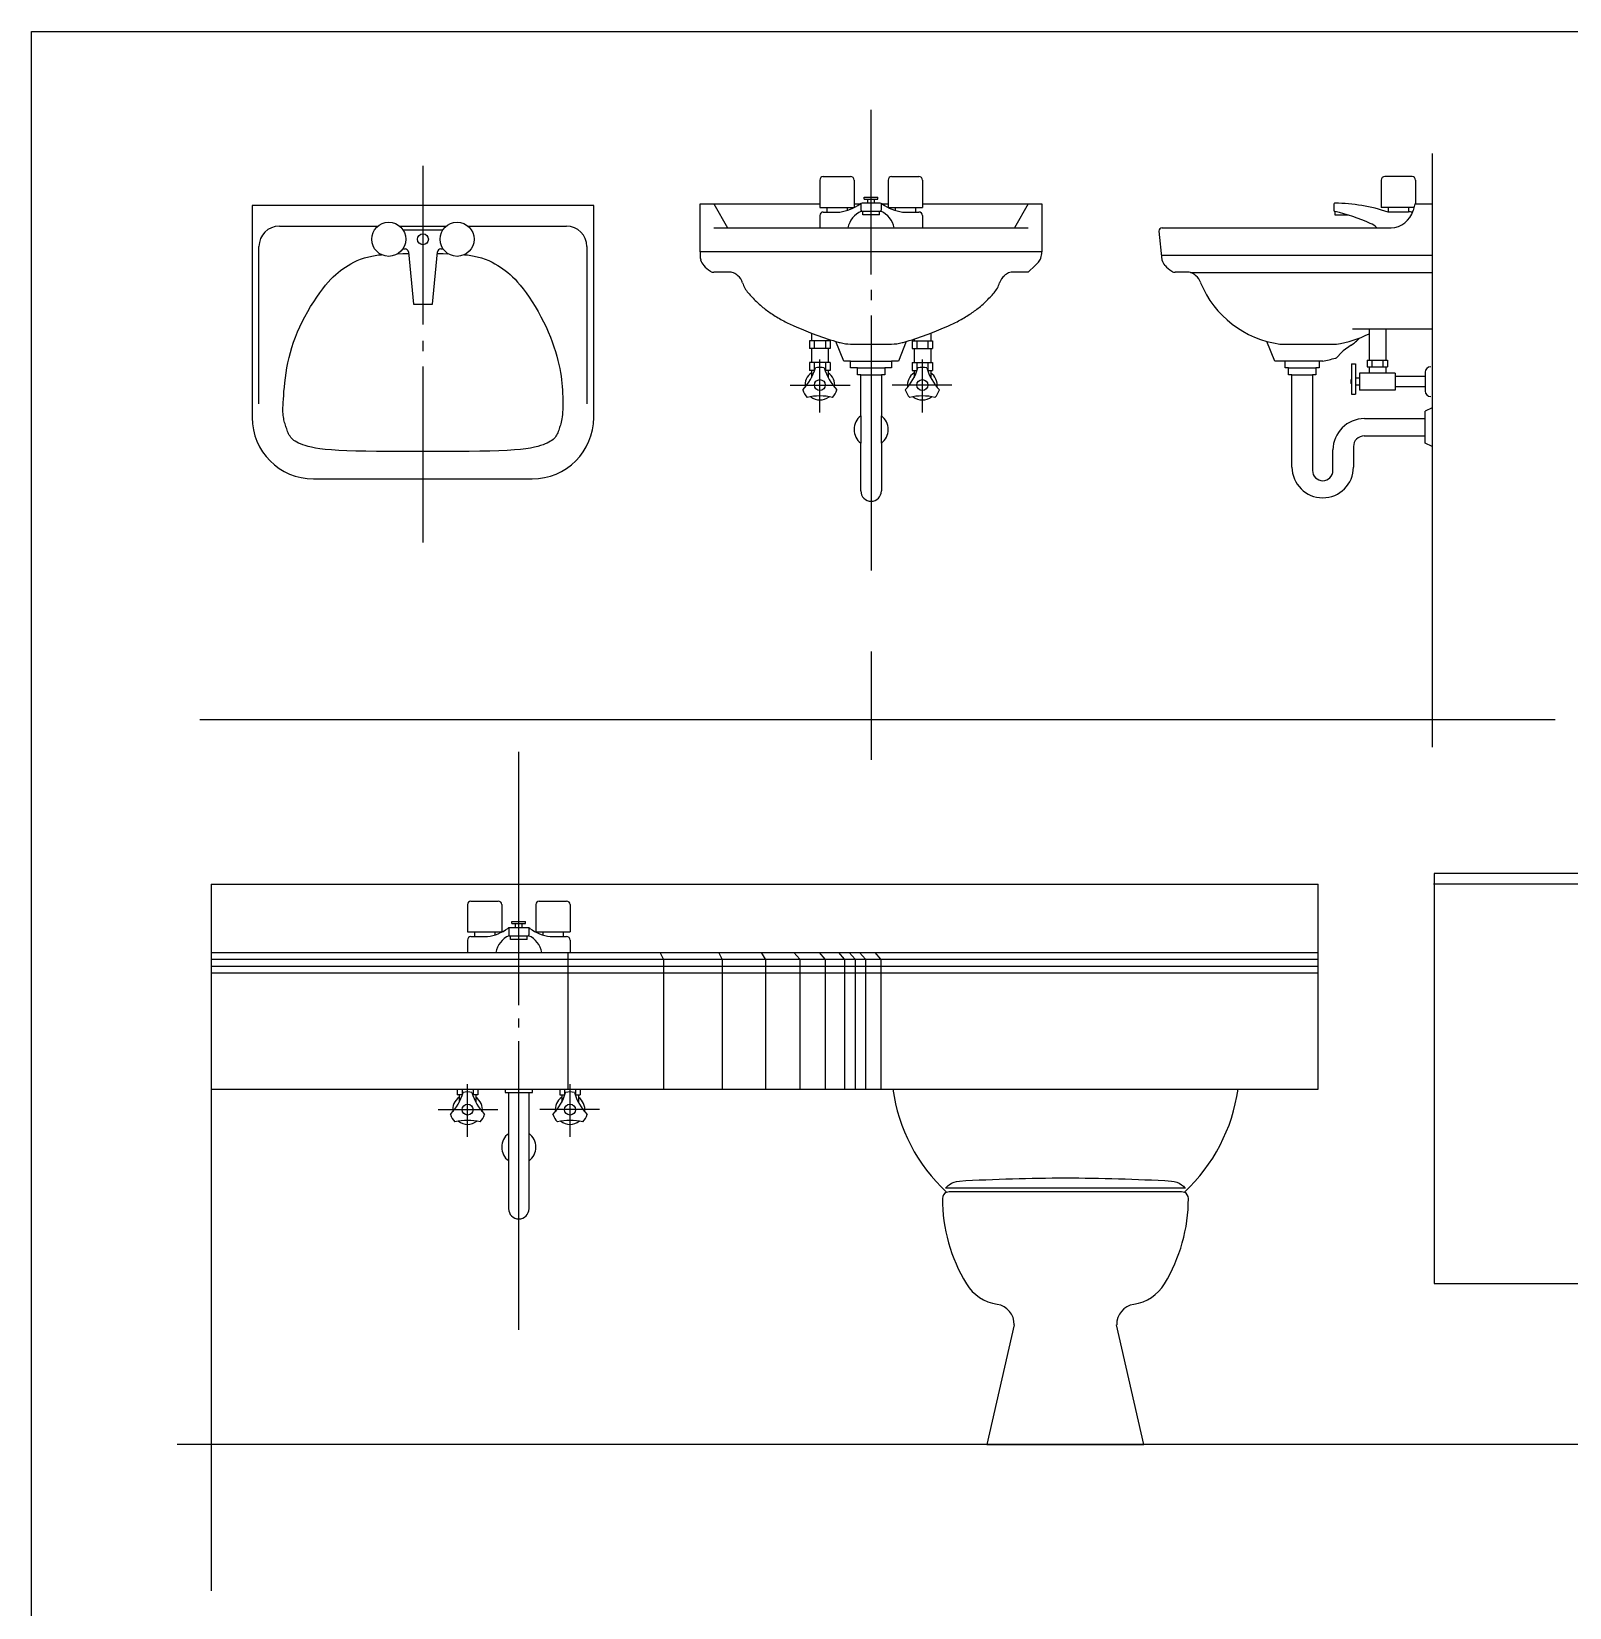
# Model space of a CAD drawing. Header units: inches. Extents: x -1249499 to 290957, y -589671 to 1013543.
# Drawn here: x -1183060 to -1180809, y 301417 to 303723 of the extents above; entities that cross this region are included whole.
import ezdxf

# ---------------------------------------------------------------- set-up
doc = ezdxf.new("R2010")
doc.units = ezdxf.units.IN
doc.header["$MEASUREMENT"] = 0
doc.layers.add('1BATH', color=1, linetype='Continuous')

msp = doc.modelspace()

# ---------------------------------------------------------------- linework, layer by layer
at = {"layer": '1BATH'}
for p, q in [((-1181830.9, 303367.6), (-1181830.9, 303608.5)), ((-1182486.8, 303526.5), (-1182486.8, 303294.3)), ((-1181009.9, 303544.7), (-1181009.9, 302675.8)), ((-1181905.9, 303505.8), (-1181905.9, 303465.7)), ((-1181855.9, 303505.8), (-1181855.9, 303465.7)), ((-1181805.9, 303505.8), (-1181805.9, 303465.7)), ((-1181755.9, 303505.8), (-1181755.9, 303465.7)), ((-1181084.2, 303505.8), (-1181084.2, 303465.7)), ((-1181034.2, 303505.8), (-1181034.2, 303470.7)), ((-1181840.9, 303477.9), (-1181840.9, 303480.9)), ((-1181840.9, 303480.9), (-1181820.9, 303480.9)), ((-1181840.9, 303477.9), (-1181820.9, 303477.9)), ((-1181835.9, 303471.9), (-1181835.9, 303477.9)), ((-1181825.9, 303471.9), (-1181825.9, 303477.9)), ((-1181820.9, 303477.9), (-1181820.9, 303480.9)), ((-1181895.9, 303465.7), (-1181895.9, 303458.9)), ((-1181865.9, 303465.7), (-1181865.9, 303461.4)), ((-1181845.7, 303471.6), (-1181845.7, 303461.6)), ((-1181817.6, 303471.9), (-1181844.2, 303471.9)), ((-1181818.1, 303459.6), (-1181843.7, 303459.6)), ((-1181843.2, 303454.6), (-1181843.2, 303459.6)), ((-1181818.6, 303454.6), (-1181843.2, 303454.6)), ((-1181818.6, 303454.6), (-1181818.6, 303459.6)), ((-1181816.1, 303471.6), (-1181816.1, 303461.6)), ((-1181795.9, 303465.7), (-1181795.9, 303461.4)), ((-1181765.9, 303465.7), (-1181765.9, 303458.9)), ((-1181153.9, 303469.9), (-1181153.9, 303461.6)), ((-1181152.2, 303459.6), (-1181152.2, 303454.6)), ((-1181152.2, 303454.6), (-1181132.7, 303454.6)), ((-1181074.2, 303465.7), (-1181074.2, 303458.9)), ((-1181044.2, 303465.7), (-1181044.2, 303458.9)), ((-1181034.9, 303470.7), (-1181037.7, 303461.1)), ((-1181034.9, 303470.7), (-1181009.9, 303470.7)), ((-1182520.9, 303438.4), (-1182452.7, 303438.4)), ((-1182516.1, 303433.1), (-1182457.5, 303433.1)), ((-1181905.9, 303453.9), (-1181905.9, 303435.7)), ((-1181755.9, 303453.9), (-1181755.9, 303435.7)), ((-1181404.9, 303435.7), (-1181069.7, 303435.7)), ((-1181409.9, 303430.7), (-1181405.2, 303388.9)), ((-1182592.2, 303383.3), (-1182587.9, 303385.7)), ((-1182587.9, 303385.7), (-1182583.2, 303387.9)), ((-1182583.2, 303387.9), (-1182578, 303390)), ((-1182578, 303390), (-1182572.4, 303391.9)), ((-1182572.4, 303391.9), (-1182566.2, 303393.6)), ((-1182566.2, 303393.6), (-1182559.3, 303395)), ((-1182559.3, 303395), (-1182551.8, 303396.1)), ((-1182551.8, 303396.1), (-1182547.6, 303396.5)), ((-1182523.4, 303398), (-1182516.4, 303398.2)), ((-1182516.4, 303398.2), (-1182507.8, 303398.3)), ((-1182516.1, 303405.1), (-1182513, 303405.1)), ((-1182508, 303400.5), (-1182500.8, 303324.1)), ((-1182472.8, 303324.1), (-1182465.6, 303400.5)), ((-1182465.8, 303398.3), (-1182457.2, 303398.2)), ((-1182460.6, 303405.1), (-1182457.5, 303405.1)), ((-1182457.2, 303398.2), (-1182450.3, 303398)), ((-1182426, 303396.5), (-1182421.8, 303396.1)), ((-1182421.8, 303396.1), (-1182414.3, 303395)), ((-1182414.3, 303395), (-1182407.5, 303393.6)), ((-1182407.5, 303393.6), (-1182401.2, 303391.9)), ((-1182401.2, 303391.9), (-1182395.6, 303390)), ((-1182395.6, 303390), (-1182390.5, 303387.9)), ((-1182390.5, 303387.9), (-1182385.7, 303385.7)), ((-1182385.7, 303385.7), (-1182381.4, 303383.3)), ((-1181406, 303396), (-1181009.9, 303396)), ((-1182614.4, 303367.5), (-1182610.9, 303370.5)), ((-1182610.9, 303370.5), (-1182607.4, 303373.3)), ((-1182607.4, 303373.3), (-1182603.8, 303375.8)), ((-1182603.8, 303375.8), (-1182600.1, 303378.4)), ((-1182600.1, 303378.4), (-1182596.3, 303380.8)), ((-1182596.3, 303380.8), (-1182592.2, 303383.3)), ((-1182381.4, 303383.3), (-1182377.3, 303380.8)), ((-1182377.3, 303380.8), (-1182373.5, 303378.4)), ((-1182373.5, 303378.4), (-1182369.8, 303375.8)), ((-1182369.8, 303375.8), (-1182366.2, 303373.3)), ((-1182366.2, 303373.3), (-1182362.7, 303370.5)), ((-1182362.7, 303370.5), (-1182359.2, 303367.5)), ((-1182359.2, 303367.5), (-1182355.7, 303364.2)), ((-1182355.7, 303364.2), (-1182352, 303360.5)), ((-1181363.6, 303370.5), (-1181009.9, 303370.5)), ((-1182352, 303360.5), (-1182348.3, 303356.4)), ((-1181830.9, 303345.1), (-1181830.9, 303330.1)), ((-1182500.8, 303324.1), (-1182472.8, 303324.1)), ((-1181830.9, 303307.6), (-1181830.9, 302934.4)), ((-1182486.8, 303270.3), (-1182486.8, 303255.3)), ((-1181890.9, 303270.4), (-1181920.9, 303270.4)), ((-1181920.9, 303270.4), (-1181920.9, 303259)), ((-1181918.1, 303281.6), (-1181918.1, 303270.4)), ((-1181914, 303270.4), (-1181914, 303259)), ((-1181897.8, 303270.4), (-1181897.8, 303259)), ((-1181893.7, 303273), (-1181893.7, 303270.4)), ((-1181890.9, 303270.4), (-1181890.9, 303259)), ((-1181770.9, 303270.4), (-1181770.9, 303259)), ((-1181770.9, 303270.4), (-1181740.9, 303270.4)), ((-1181768.1, 303273), (-1181768.1, 303270.4)), ((-1181764, 303270.4), (-1181764, 303259)), ((-1181747.8, 303270.4), (-1181747.8, 303259)), ((-1181743.7, 303281.6), (-1181743.7, 303270.4)), ((-1181740.9, 303270.4), (-1181740.9, 303259)), ((-1181126.4, 303287.8), (-1181009.9, 303287.8)), ((-1181102.1, 303287.8), (-1181102.1, 303242.2)), ((-1181077.7, 303287.8), (-1181077.7, 303242.2)), ((-1181890.9, 303259), (-1181920.9, 303259)), ((-1181918.1, 303259), (-1181918.1, 303238.6)), ((-1181893.7, 303259), (-1181893.7, 303238.6)), ((-1181770.9, 303259), (-1181740.9, 303259)), ((-1181768.1, 303259), (-1181768.1, 303238.6)), ((-1181743.7, 303259), (-1181743.7, 303238.6)), ((-1181232.6, 303265.7), (-1181149.9, 303265.7)), ((-1181128.4, 303264.2), (-1181139.9, 303255.7)), ((-1182486.8, 303232.9), (-1182486.8, 302975.4)), ((-1181890.9, 303238.6), (-1181920.9, 303238.6)), ((-1181920.9, 303238.6), (-1181920.9, 303227.2)), ((-1181913.5, 303227.2), (-1181920.9, 303227.2)), ((-1181918.1, 303227.2), (-1181918.1, 303216.6)), ((-1181914, 303238.6), (-1181914, 303227.2)), ((-1181905.9, 303165.6), (-1181905.9, 303243.1)), ((-1181890.9, 303227.2), (-1181898.3, 303227.2)), ((-1181897.8, 303238.6), (-1181897.8, 303227.2)), ((-1181893.7, 303227.2), (-1181893.7, 303216.6)), ((-1181890.9, 303238.6), (-1181890.9, 303227.2)), ((-1181770.9, 303238.6), (-1181740.9, 303238.6)), ((-1181770.9, 303238.6), (-1181770.9, 303227.2)), ((-1181770.9, 303227.2), (-1181763.5, 303227.2)), ((-1181768.1, 303227.2), (-1181768.1, 303216.6)), ((-1181764, 303238.6), (-1181764, 303227.2)), ((-1181755.9, 303165.6), (-1181755.9, 303243.1)), ((-1181748.3, 303227.2), (-1181740.9, 303227.2)), ((-1181747.8, 303238.6), (-1181747.8, 303227.2)), ((-1181743.7, 303227.2), (-1181743.7, 303216.6)), ((-1181740.9, 303238.6), (-1181740.9, 303227.2)), ((-1181127.9, 303236.6), (-1181122.1, 303236.6)), ((-1181127.9, 303236.6), (-1181127.9, 303192.6)), ((-1181122.1, 303236.6), (-1181122.1, 303192.6)), ((-1181104.9, 303242.2), (-1181074.9, 303242.2)), ((-1181104.9, 303242.2), (-1181104.9, 303232.2)), ((-1181104.9, 303232.2), (-1181074.9, 303232.2)), ((-1181102.1, 303232.2), (-1181102.1, 303223.2)), ((-1181098, 303242.2), (-1181098, 303232.2)), ((-1181081.8, 303242.2), (-1181081.8, 303232.2)), ((-1181077.7, 303232.2), (-1181077.7, 303223.2)), ((-1181074.9, 303242.2), (-1181074.9, 303232.2)), ((-1181019.9, 303224.4), (-1181019.9, 303197)), ((-1181949.1, 303205.7), (-1181861.4, 303205.7)), ((-1181712.7, 303205.7), (-1181800.3, 303205.7)), ((-1181127.9, 303213.2), (-1181128.9, 303213.2)), ((-1181128.9, 303213.2), (-1181128.9, 303208.2)), ((-1181127.9, 303208.2), (-1181128.9, 303208.2)), ((-1181116.1, 303215.7), (-1181122.1, 303215.7)), ((-1181116.1, 303205.7), (-1181122.1, 303205.7)), ((-1181063.8, 303223.2), (-1181116.1, 303223.2)), ((-1181116.1, 303223.2), (-1181116.1, 303198.2)), ((-1181063.8, 303223.2), (-1181063.8, 303198.2)), ((-1181019.9, 303218.2), (-1181063.8, 303218.2)), ((-1181019.9, 303203.2), (-1181063.8, 303203.2)), ((-1181127.9, 303192.6), (-1181122.1, 303192.6)), ((-1181063.8, 303198.2), (-1181116.1, 303198.2)), ((-1181109, 303156.6), (-1181019.9, 303156.6)), ((-1181009.9, 303172.3), (-1181019.9, 303167.3)), ((-1181019.9, 303120.7), (-1181019.9, 303167.3)), ((-1181109.3, 303131.3), (-1181019.9, 303131.3)), ((-1181124.9, 303115.7), (-1181124.9, 303085.7)), ((-1181009.9, 303115.7), (-1181019.9, 303120.7)), ((-1181214.9, 303085.7), (-1181214.9, 303090.7)), ((-1181830.9, 302815.8), (-1181830.9, 302657.2)), ((-1180829.9, 302715.7), (-1182813.5, 302715.7)), ((-1182346.5, 302298.1), (-1182346.5, 302669.1)), ((-1181006.7, 302490.8), (-1181006.7, 301890.8)), ((-1179386.7, 302490.8), (-1181006.7, 302490.8)), ((-1182796.5, 302475.4), (-1182796.5, 302175.4)), ((-1182796.5, 302475.4), (-1181176.5, 302475.4)), ((-1181176.5, 302175.4), (-1181176.5, 302475.4)), ((-1181007.7, 302475.8), (-1179386.7, 302475.8)), ((-1182421.5, 302445.5), (-1182421.5, 302405.4)), ((-1182371.5, 302445.5), (-1182371.5, 302405.4)), ((-1182321.5, 302445.5), (-1182321.5, 302405.4)), ((-1182271.5, 302445.5), (-1182271.5, 302405.4)), ((-1182356.5, 302417.5), (-1182356.5, 302420.5)), ((-1182356.5, 302420.5), (-1182336.5, 302420.5)), ((-1182356.5, 302417.5), (-1182336.5, 302417.5)), ((-1182351.5, 302411.5), (-1182351.5, 302417.5)), ((-1182341.5, 302411.5), (-1182341.5, 302417.5)), ((-1182336.5, 302417.5), (-1182336.5, 302420.5)), ((-1182421.5, 302393.5), (-1182421.5, 302375.4)), ((-1182411.5, 302405.4), (-1182411.5, 302398.5)), ((-1182381.5, 302405.4), (-1182381.5, 302401.1)), ((-1182361.3, 302411.3), (-1182361.3, 302401.3)), ((-1182333.2, 302411.5), (-1182359.8, 302411.5)), ((-1182333.6, 302399.3), (-1182359.3, 302399.3)), ((-1182358.8, 302394.3), (-1182358.8, 302399.3)), ((-1182334.2, 302394.3), (-1182358.8, 302394.3)), ((-1182334.2, 302394.3), (-1182334.2, 302399.3)), ((-1182331.6, 302411.3), (-1182331.6, 302401.3)), ((-1182311.5, 302405.4), (-1182311.5, 302401.1)), ((-1182281.5, 302405.4), (-1182281.5, 302398.5)), ((-1182271.5, 302393.5), (-1182271.5, 302375.4)), ((-1182796.5, 302375.4), (-1181176.5, 302375.4)), ((-1182274.9, 302375.4), (-1182274.9, 302175.4)), ((-1182134.6, 302365.4), (-1182139.5, 302375.4)), ((-1182049, 302365.4), (-1182053.6, 302375.4)), ((-1181985.6, 302365.4), (-1181991.3, 302375.4)), ((-1181935.4, 302365.4), (-1181944.1, 302375.4)), ((-1181897.9, 302365.4), (-1181906.5, 302375.4)), ((-1181869.6, 302365.4), (-1181878.2, 302375.4)), ((-1181854.4, 302365.4), (-1181863, 302375.4)), ((-1181839.3, 302365.4), (-1181847.8, 302375.4)), ((-1181816.5, 302365.4), (-1181825, 302375.4)), ((-1182796.5, 302365.4), (-1181176.5, 302365.4)), ((-1182796.5, 302355.4), (-1181176.5, 302355.4)), ((-1182134.6, 302365.4), (-1182134.6, 302175.4)), ((-1182049, 302365.4), (-1182049, 302175.4)), ((-1181985.6, 302365.4), (-1181985.6, 302175.4)), ((-1181935.4, 302365.4), (-1181935.4, 302175.4)), ((-1181897.9, 302365.4), (-1181897.9, 302175.4)), ((-1181869.6, 302365.4), (-1181869.6, 302175.4)), ((-1181854.4, 302365.4), (-1181854.4, 302175.4)), ((-1181839.3, 302365.4), (-1181839.3, 302175.4)), ((-1181816.5, 302365.4), (-1181816.5, 302175.4)), ((-1182796.5, 302345.4), (-1181176.5, 302345.4)), ((-1182346.5, 302265.7), (-1182346.5, 302278.6)), ((-1182346.5, 301823), (-1182346.5, 302245.7)), ((-1182796.5, 302175.4), (-1181176.5, 302175.4)), ((-1182796.5, 302175.4), (-1182796.5, 301440.9)), ((-1182436.5, 302175.4), (-1182436.5, 302166.9)), ((-1182429.1, 302166.9), (-1182436.5, 302166.9)), ((-1182433.6, 302166.9), (-1182433.6, 302156.2)), ((-1182429.5, 302175.4), (-1182429.5, 302166.9)), ((-1182421.5, 302105.3), (-1182421.5, 302182.8)), ((-1182406.5, 302166.9), (-1182413.9, 302166.9)), ((-1182413.4, 302175.4), (-1182413.4, 302166.9)), ((-1182409.3, 302166.9), (-1182409.3, 302156.2)), ((-1182406.5, 302175.4), (-1182406.5, 302166.9)), ((-1182366.5, 302175.4), (-1182366.5, 302170.4)), ((-1182366.5, 302170.4), (-1182361.5, 302170.4)), ((-1182361.5, 302170.4), (-1182361.5, 302110.4)), ((-1182361.5, 302170.4), (-1182331.5, 302170.4)), ((-1182331.5, 302110.4), (-1182331.5, 302170.4)), ((-1182331.5, 302170.4), (-1182326.5, 302170.4)), ((-1182326.5, 302170.4), (-1182326.5, 302175.4)), ((-1182286.5, 302175.4), (-1182286.5, 302166.9)), ((-1182286.5, 302166.9), (-1182279.1, 302166.9)), ((-1182283.6, 302166.9), (-1182283.6, 302156.2)), ((-1182279.5, 302175.4), (-1182279.5, 302166.9)), ((-1182271.5, 302105.3), (-1182271.5, 302182.8)), ((-1182263.9, 302166.9), (-1182256.5, 302166.9)), ((-1182263.4, 302175.4), (-1182263.4, 302166.9)), ((-1182259.3, 302166.9), (-1182259.3, 302156.2)), ((-1182256.5, 302175.4), (-1182256.5, 302166.9)), ((-1182464.7, 302145.4), (-1182377, 302145.4)), ((-1182228.2, 302145.4), (-1182315.9, 302145.4)), ((-1182361.5, 302070.4), (-1182361.5, 302000.4)), ((-1182331.5, 302000.4), (-1182331.5, 302070.4)), ((-1181006.7, 301890.8), (-1180394.4, 301890.8)), ((-1181621.5, 301830.4), (-1181661.5, 301655.4)), ((-1181431.5, 301655.4), (-1181471.5, 301830.4)), ((-1176762.5, 301655.4), (-1182846.3, 301655.4)), ((-1181661.5, 301655.4), (-1181431.5, 301655.4))]:
    msp.add_line(p, q, dxfattribs=at)
at = {"layer": '1BATH', "color": 1}
for p, q in [((-1181900.9, 303510.8), (-1181860.9, 303510.8)), ((-1181800.9, 303510.8), (-1181760.9, 303510.8)), ((-1181039.2, 303510.8), (-1181079.2, 303510.8)), ((-1182236.8, 303468.4), (-1182736.8, 303468.4)), ((-1182736.8, 303468.4), (-1182736.8, 303158.4)), ((-1182236.8, 303158.4), (-1182236.8, 303468.4)), ((-1182080.9, 303470.7), (-1181905.9, 303470.7)), ((-1182080.9, 303400.7), (-1182080.9, 303470.7)), ((-1182060.9, 303470.7), (-1182040.9, 303435.7)), ((-1181905.9, 303465.7), (-1181855.9, 303465.7)), ((-1181900.9, 303458.9), (-1181876.8, 303458.9)), ((-1181855.9, 303470.7), (-1181847.4, 303470.7)), ((-1181814.4, 303470.7), (-1181805.9, 303470.7)), ((-1181805.9, 303465.7), (-1181755.9, 303465.7)), ((-1181785, 303458.9), (-1181760.9, 303458.9)), ((-1181755.9, 303470.7), (-1181580.9, 303470.7)), ((-1181600.9, 303470.7), (-1181620.9, 303435.7)), ((-1181580.9, 303470.7), (-1181580.9, 303400.7)), ((-1181036.3, 303465.7), (-1181084.2, 303465.7)), ((-1181044.2, 303458.9), (-1181074.2, 303458.9)), ((-1182696.8, 303438.4), (-1182552.7, 303438.4)), ((-1182420.9, 303438.4), (-1182276.8, 303438.4)), ((-1182060.9, 303435.7), (-1181600.9, 303435.7)), ((-1182726.8, 303178.4), (-1182726.8, 303408.4)), ((-1182246.8, 303408.4), (-1182246.8, 303178.4)), ((-1181580.9, 303400.7), (-1182080.9, 303400.7)), ((-1181585.9, 303385.7), (-1181590.9, 303380.7)), ((-1182621.6, 303360.5), (-1182618, 303364.2)), ((-1182618, 303364.2), (-1182614.4, 303367.5)), ((-1182045.9, 303370.7), (-1182060.9, 303370.7)), ((-1182035.9, 303370.7), (-1182045.9, 303370.7)), ((-1181615.9, 303370.7), (-1181625.9, 303370.7)), ((-1181600.9, 303370.7), (-1181615.9, 303370.7)), ((-1181590.9, 303380.7), (-1181600.9, 303370.7)), ((-1181375.5, 303370.7), (-1181385.7, 303370.7)), ((-1181365.5, 303370.7), (-1181375.5, 303370.7)), ((-1182642.2, 303334.2), (-1182637.8, 303340.5)), ((-1182637.8, 303340.5), (-1182633.5, 303346.4)), ((-1182633.5, 303346.4), (-1182629.3, 303351.7)), ((-1182629.3, 303351.7), (-1182625.4, 303356.4)), ((-1182625.4, 303356.4), (-1182621.6, 303360.5)), ((-1182348.3, 303356.4), (-1182344.3, 303351.7)), ((-1182344.3, 303351.7), (-1182340.1, 303346.4)), ((-1182340.1, 303346.4), (-1182335.8, 303340.5)), ((-1182335.8, 303340.5), (-1182331.4, 303334.2)), ((-1182655.4, 303313.3), (-1182651.1, 303320.5)), ((-1182651.1, 303320.5), (-1182646.7, 303327.5)), ((-1182646.7, 303327.5), (-1182642.2, 303334.2)), ((-1182331.4, 303334.2), (-1182326.9, 303327.5)), ((-1182326.9, 303327.5), (-1182322.5, 303320.5)), ((-1182322.5, 303320.5), (-1182318.2, 303313.3)), ((-1182667.1, 303290.9), (-1182663.5, 303298.4)), ((-1182663.5, 303298.4), (-1182659.6, 303305.8)), ((-1182659.6, 303305.8), (-1182655.4, 303313.3)), ((-1182318.2, 303313.3), (-1182314, 303305.8)), ((-1182314, 303305.8), (-1182310.1, 303298.4)), ((-1182310.1, 303298.4), (-1182306.5, 303290.9)), ((-1182676.1, 303268.4), (-1182673.4, 303275.9)), ((-1182673.4, 303275.9), (-1182670.4, 303283.4)), ((-1182670.4, 303283.4), (-1182667.1, 303290.9)), ((-1182306.5, 303290.9), (-1182303.3, 303283.4)), ((-1182303.3, 303283.4), (-1182300.3, 303276)), ((-1182300.3, 303276), (-1182297.5, 303268.8)), ((-1182682.6, 303245.9), (-1182680.7, 303253.4)), ((-1182680.7, 303253.4), (-1182678.5, 303260.9)), ((-1182678.5, 303260.9), (-1182676.1, 303268.4)), ((-1182297.5, 303268.8), (-1182295.1, 303261.7)), ((-1182295.1, 303261.7), (-1182292.9, 303254.8)), ((-1182292.9, 303254.8), (-1182291, 303248.1)), ((-1182291, 303248.1), (-1182289.3, 303241.7)), ((-1181870.9, 303240.7), (-1181882.4, 303269.5)), ((-1181779.4, 303269.5), (-1181790.9, 303240.7)), ((-1181239.9, 303240.7), (-1181251.5, 303269.6)), ((-1182687, 303223.5), (-1182685.8, 303230.9)), ((-1182685.8, 303230.9), (-1182684.3, 303238.4)), ((-1182684.3, 303238.4), (-1182682.6, 303245.9)), ((-1182289.3, 303241.7), (-1182287.9, 303235.6)), ((-1182287.9, 303235.6), (-1182286.6, 303229.8)), ((-1182286.6, 303229.8), (-1182285.6, 303224.2)), ((-1182285.6, 303224.2), (-1182284.7, 303218.8)), ((-1181860.9, 303240.7), (-1181870.9, 303240.7)), ((-1181860.9, 303240.7), (-1181800.9, 303240.7)), ((-1181860.9, 303230.7), (-1181860.9, 303240.7)), ((-1181850.9, 303230.7), (-1181860.9, 303230.7)), ((-1181850.9, 303220.7), (-1181850.9, 303230.7)), ((-1181850.9, 303230.7), (-1181810.9, 303230.7)), ((-1181800.9, 303230.7), (-1181810.9, 303230.7)), ((-1181810.9, 303230.7), (-1181810.9, 303220.7)), ((-1181790.9, 303240.7), (-1181800.9, 303240.7)), ((-1181800.9, 303240.7), (-1181800.9, 303230.7)), ((-1181169.9, 303240.7), (-1181239.9, 303240.7)), ((-1181224.9, 303230.7), (-1181224.9, 303240.7)), ((-1181219.9, 303230.7), (-1181224.9, 303230.7)), ((-1181219.9, 303230.7), (-1181179.9, 303230.7)), ((-1181219.9, 303220.7), (-1181219.9, 303230.7)), ((-1181179.9, 303230.7), (-1181179.9, 303220.7)), ((-1181174.9, 303230.7), (-1181179.9, 303230.7)), ((-1181174.9, 303240.7), (-1181174.9, 303230.7)), ((-1182690.2, 303196.2), (-1182689.6, 303202.5)), ((-1182689.6, 303202.5), (-1182688.9, 303209.2)), ((-1182688.9, 303209.2), (-1182688, 303216.2)), ((-1182688, 303216.2), (-1182687, 303223.5)), ((-1182284.7, 303218.8), (-1182284, 303213.5)), ((-1182284, 303213.5), (-1182283.4, 303208.4)), ((-1182283.4, 303208.4), (-1182283, 303203.4)), ((-1182283, 303203.4), (-1182282.6, 303198.4)), ((-1181845.9, 303220.7), (-1181850.9, 303220.7)), ((-1181845.9, 303160.7), (-1181845.9, 303220.7)), ((-1181845.9, 303220.7), (-1181815.9, 303220.7)), ((-1181810.9, 303220.7), (-1181815.9, 303220.7)), ((-1181815.9, 303220.7), (-1181815.9, 303160.7)), ((-1181214.9, 303220.7), (-1181219.9, 303220.7)), ((-1181214.9, 303085.7), (-1181214.9, 303220.7)), ((-1181214.9, 303220.7), (-1181184.9, 303220.7)), ((-1181184.9, 303220.7), (-1181184.9, 303080.7)), ((-1181179.9, 303220.7), (-1181184.9, 303220.7)), ((-1182691.4, 303176.2), (-1182691.2, 303180.3)), ((-1182691.2, 303180.3), (-1182691, 303185)), ((-1182691, 303185), (-1182690.6, 303190.3)), ((-1182690.6, 303190.3), (-1182690.2, 303196.2)), ((-1182282.6, 303198.4), (-1182282.4, 303193.4)), ((-1182282.4, 303193.4), (-1182282.2, 303188.4)), ((-1182282.2, 303188.4), (-1182282.1, 303183.6)), ((-1182282.1, 303183.6), (-1182282, 303178.9)), ((-1182282, 303178.9), (-1182282.1, 303174.4)), ((-1182691.6, 303172.5), (-1182691.4, 303176.2)), ((-1182691.6, 303169.3), (-1182691.6, 303172.5)), ((-1182691.6, 303166.4), (-1182691.6, 303169.3)), ((-1182691.4, 303163.8), (-1182691.6, 303166.4)), ((-1182691.2, 303161.4), (-1182691.4, 303163.8)), ((-1182691, 303159.2), (-1182691.2, 303161.4)), ((-1182690.6, 303157), (-1182691, 303159.2)), ((-1182690.2, 303155), (-1182690.6, 303157)), ((-1182689.7, 303152.9), (-1182690.2, 303155)), ((-1182283.4, 303156.4), (-1182283.9, 303153.7)), ((-1182283, 303159.3), (-1182283.4, 303156.4)), ((-1182282.6, 303162.5), (-1182283, 303159.3)), ((-1182282.4, 303166.1), (-1182282.6, 303162.5)), ((-1182282.2, 303170.1), (-1182282.4, 303166.1)), ((-1182282.1, 303174.4), (-1182282.2, 303170.1)), ((-1182689.2, 303151), (-1182689.7, 303152.9)), ((-1182688.6, 303149), (-1182689.2, 303151)), ((-1182688, 303147.1), (-1182688.6, 303149)), ((-1182687.4, 303145.2), (-1182688, 303147.1)), ((-1182686.8, 303143.4), (-1182687.4, 303145.2)), ((-1182686.2, 303141.5), (-1182686.8, 303143.4)), ((-1182685.5, 303139.6), (-1182686.2, 303141.5)), ((-1182684.8, 303137.8), (-1182685.5, 303139.6)), ((-1182684.1, 303136), (-1182684.8, 303137.8)), ((-1182683.3, 303134.2), (-1182684.1, 303136)), ((-1182682.4, 303132.5), (-1182683.3, 303134.2)), ((-1182681.3, 303130.8), (-1182682.4, 303132.5)), ((-1182291.3, 303132.5), (-1182292.3, 303130.8)), ((-1182290.3, 303134.2), (-1182291.3, 303132.5)), ((-1182289.5, 303136), (-1182290.3, 303134.2)), ((-1182288.8, 303137.8), (-1182289.5, 303136)), ((-1182288.1, 303139.6), (-1182288.8, 303137.8)), ((-1182287.4, 303141.5), (-1182288.1, 303139.6)), ((-1182286.8, 303143.4), (-1182287.4, 303141.5)), ((-1182286.2, 303145.2), (-1182286.8, 303143.4)), ((-1182285.6, 303147.2), (-1182286.2, 303145.2)), ((-1182285, 303149.2), (-1182285.6, 303147.2)), ((-1182284.4, 303151.4), (-1182285, 303149.2)), ((-1182283.9, 303153.7), (-1182284.4, 303151.4)), ((-1182680.1, 303129.2), (-1182681.3, 303130.8)), ((-1182678.8, 303127.7), (-1182680.1, 303129.2)), ((-1182677.3, 303126.2), (-1182678.8, 303127.7)), ((-1182675.6, 303124.8), (-1182677.3, 303126.2)), ((-1182673.6, 303123.5), (-1182675.6, 303124.8)), ((-1182671.3, 303122.1), (-1182673.6, 303123.5)), ((-1182668.8, 303120.9), (-1182671.3, 303122.1)), ((-1182665.9, 303119.6), (-1182668.8, 303120.9)), ((-1182662.6, 303118.4), (-1182665.9, 303119.6)), ((-1182659, 303117.1), (-1182662.6, 303118.4)), ((-1182654.8, 303115.9), (-1182659, 303117.1)), ((-1182649.9, 303114.7), (-1182654.8, 303115.9)), ((-1182644.2, 303113.6), (-1182649.9, 303114.7)), ((-1182637.5, 303112.5), (-1182644.2, 303113.6)), ((-1182629.7, 303111.6), (-1182637.5, 303112.5)), ((-1182620.6, 303110.7), (-1182629.7, 303111.6)), ((-1182610.1, 303110), (-1182620.6, 303110.7)), ((-1182598.1, 303109.5), (-1182610.1, 303110)), ((-1182584.8, 303109.1), (-1182598.1, 303109.5)), ((-1182570.2, 303108.8), (-1182584.8, 303109.1)), ((-1182554.7, 303108.6), (-1182570.2, 303108.8)), ((-1182538.4, 303108.4), (-1182554.7, 303108.6)), ((-1182521.5, 303108.4), (-1182538.4, 303108.4)), ((-1182504.3, 303108.4), (-1182521.5, 303108.4)), ((-1182486.8, 303108.4), (-1182504.3, 303108.4)), ((-1182469.3, 303108.4), (-1182486.8, 303108.4)), ((-1182452.1, 303108.4), (-1182469.3, 303108.4)), ((-1182435.2, 303108.4), (-1182452.1, 303108.4)), ((-1182418.9, 303108.6), (-1182435.2, 303108.4)), ((-1182403.4, 303108.8), (-1182418.9, 303108.6)), ((-1182388.8, 303109.1), (-1182403.4, 303108.8)), ((-1182375.5, 303109.5), (-1182388.8, 303109.1)), ((-1182363.5, 303110), (-1182375.5, 303109.5)), ((-1182353, 303110.7), (-1182363.5, 303110)), ((-1182343.9, 303111.6), (-1182353, 303110.7)), ((-1182336.1, 303112.5), (-1182343.9, 303111.6)), ((-1182329.4, 303113.6), (-1182336.1, 303112.5)), ((-1182323.7, 303114.7), (-1182329.4, 303113.6)), ((-1182318.8, 303115.9), (-1182323.7, 303114.7)), ((-1182314.6, 303117.1), (-1182318.8, 303115.9)), ((-1182311, 303118.4), (-1182314.6, 303117.1)), ((-1182307.7, 303119.6), (-1182311, 303118.4)), ((-1182304.8, 303120.9), (-1182307.7, 303119.6)), ((-1182302.3, 303122.1), (-1182304.8, 303120.9)), ((-1182300, 303123.5), (-1182302.3, 303122.1)), ((-1182298.1, 303124.8), (-1182300, 303123.5)), ((-1182296.3, 303126.2), (-1182298.1, 303124.8)), ((-1182294.8, 303127.7), (-1182296.3, 303126.2)), ((-1182293.5, 303129.2), (-1182294.8, 303127.7)), ((-1182292.3, 303130.8), (-1182293.5, 303129.2)), ((-1181845.9, 303050.7), (-1181845.9, 303120.7)), ((-1181815.9, 303120.7), (-1181815.9, 303050.7)), ((-1181154.9, 303080.7), (-1181154.9, 303110.7)), ((-1182646.8, 303068.4), (-1182326.8, 303068.4)), ((-1182416.5, 302450.5), (-1182376.5, 302450.5)), ((-1182316.5, 302450.5), (-1182276.5, 302450.5)), ((-1182421.5, 302405.4), (-1182371.5, 302405.4)), ((-1182416.5, 302398.5), (-1182392.3, 302398.5)), ((-1182321.5, 302405.4), (-1182271.5, 302405.4)), ((-1182300.6, 302398.5), (-1182276.5, 302398.5))]:
    msp.add_line(p, q, dxfattribs=at)
at = {"layer": '1BATH'}
msp.add_lwpolyline([(-1183059.6, 303723.1), (-1173419.7, 303723.1), (-1173419.7, 298593.7), (-1183059.6, 298593.7)], close=True, dxfattribs=at)
at = {"layer": '1BATH', "color": 1}
for points in [[(-1181882.4, 303269.5, 0.003804), (-1181876.1, 303267.8, 0.066661), (-1181860.9, 303265.7), (-1181830.9, 303265.7), (-1181800.9, 303265.7, 0.066661), (-1181785.6, 303267.8, 0.003804), (-1181779.4, 303269.5, 0.013547)], [(-1181845.9, 303160.7), (-1181845.9, 303120.7, 1)]]:
    msp.add_lwpolyline(points, format="xyb", dxfattribs=at)
msp.add_lwpolyline([(-1181815.9, 303120.7), (-1181815.9, 303160.7)], dxfattribs=at)
at = {"layer": '1BATH'}
for points in [[(-1182361.5, 302110.4), (-1182361.5, 302070.4, 1)], [(-1181720.5, 302024.5, -0.10526), (-1181716.5, 302025.4), (-1181546.5, 302025.4)], [(-1181546.5, 302025.4), (-1181376.5, 302025.4, -0.10526), (-1181372.4, 302024.5, -0.137359)]]:
    msp.add_lwpolyline(points, format="xyb", dxfattribs=at)
msp.add_lwpolyline([(-1182331.5, 302070.4), (-1182331.5, 302110.4)], dxfattribs=at)
msp.add_lwpolyline([(-1181546.5, 302030.4), (-1181721.5, 302030.4, -0.668179), (-1181721.7, 302030.8, -0.034824), (-1181716.5, 302035.4, -0.147916), (-1181701.7, 302040.8, -0.01469), (-1181546.5, 302045.4, -0.01469), (-1181391.3, 302040.8, -0.147916), (-1181376.5, 302035.4, -0.034824), (-1181371.3, 302030.8, -0.668179), (-1181371.5, 302030.4)], format="xyb", close=True, dxfattribs=at)
for centre, radius in [((-1182536.8, 303419.1), 25), ((-1182436.8, 303419.1), 25), ((-1182486.8, 303419.1), 8), ((-1181905.9, 303205.7), 8.01), ((-1181755.9, 303205.7), 8.01), ((-1182421.5, 302145.4), 8.01), ((-1182271.5, 302145.4), 8.01)]:
    msp.add_circle(centre, radius, dxfattribs=at)
for centre, radius, start, end in [((-1181900.9, 303505.8), 5, 90, 180), ((-1181860.9, 303505.8), 5, 0, 90), ((-1181800.9, 303505.8), 5, 90, 180), ((-1181760.9, 303505.8), 5, 0, 90), ((-1181079.2, 303505.8), 5, 90, 180), ((-1181039.2, 303505.8), 5, 0, 90), ((-1181900.9, 303453.9), 5, 90, 180), ((-1181887.1, 303526.7), 68.7, 278.6668, 305.6386), ((-1181831.6, 303429.2), 33.8, 113.6781, 168.9231), ((-1181844.2, 303466.9), 5, 90, 125.6386), ((-1181843.7, 303461.6), 2, 180, 270), ((-1181818.1, 303461.6), 2, 270, 0), ((-1181817.6, 303466.9), 5, 54.3614, 90), ((-1181830.2, 303429.2), 33.8, 11.0769, 66.3219), ((-1181774.7, 303526.7), 68.7, 234.3614, 261.3332), ((-1181760.9, 303453.9), 5, 0, 90), ((-1181151.9, 303469.9), 2, 89.3313, 180), ((-1181151.9, 303461.6), 2, 180, 261.7842), ((-1181202.2, 303223.6), 241.2, 65.0118, 78.0245), ((-1181154.9, 303215.7), 256.2, 71.6497, 89.3313), ((-1181071.1, 303470.3), 34.6, 272.2188, 344.5126), ((-1181079.7, 303205.9), 256.2, 80.7295, 82.0382), ((-1181404.9, 303430.7), 5, 90, 180), ((-1181106.6, 303422.3), 21, 39.9403, 72.7069), ((-1182513, 303400.1), 5, 5.3909, 90), ((-1182460.6, 303400.1), 5, 90, 174.6091), ((-1181212.7, 303411.3), 147, 202.3923, 262.23), ((-1181169.8, 303411.3), 147, 277.77, 297.4265), ((-1181986.7, 303252.4), 77.4, 316.1647, 343.8353), ((-1181905.9, 303205.7), 21.7, 124.0935, 188.1823), ((-1181905.9, 303205.7), 25.9, 75.573, 104.427), ((-1181825.1, 303252.4), 77.4, 196.1647, 223.8353), ((-1181905.9, 303205.7), 21.7, 351.8177, 55.9065), ((-1181836.7, 303252.4), 77.4, 316.1647, 343.8353), ((-1181755.9, 303205.7), 21.7, 124.0935, 188.1823), ((-1181755.9, 303205.7), 25.9, 75.573, 104.427), ((-1181675.1, 303252.4), 77.4, 196.1647, 223.8353), ((-1181755.9, 303205.7), 21.7, 351.8177, 55.9065), ((-1181011.9, 303224.4), 8, 90, 180), ((-1181905.9, 303205.7), 25.9, 195.573, 224.427), ((-1181905.9, 303112.4), 77.4, 76.1647, 103.8353), ((-1181905.9, 303205.7), 21.7, 231.8177, 308.1823), ((-1181905.9, 303205.7), 25.9, 315.573, 344.427), ((-1181755.9, 303205.7), 25.9, 195.573, 224.427), ((-1181755.9, 303112.4), 77.4, 76.1647, 103.8353), ((-1181755.9, 303205.7), 21.7, 231.8177, 308.1823), ((-1181755.9, 303205.7), 25.9, 315.573, 344.427), ((-1181011.9, 303197), 8, 180, 270), ((-1181109.3, 303115.7), 15.6, 90, 180), ((-1181169.9, 303085.7), 45, 180, 0), ((-1182416.5, 302445.5), 5, 90, 180), ((-1182376.5, 302445.5), 5, 0, 90), ((-1182316.5, 302445.5), 5, 90, 180), ((-1182276.5, 302445.5), 5, 0, 90), ((-1182416.5, 302393.5), 5, 90, 180), ((-1182402.7, 302466.4), 68.7, 278.6668, 305.6386), ((-1182347.1, 302368.9), 33.8, 113.6781, 168.9231), ((-1182359.8, 302406.5), 5, 90, 125.6386), ((-1182359.3, 302401.3), 2, 180, 270), ((-1182333.6, 302401.3), 2, 270, 0), ((-1182333.2, 302406.5), 5, 54.3614, 90), ((-1182345.8, 302368.9), 33.8, 11.0769, 66.3219), ((-1182290.3, 302466.4), 68.7, 234.3614, 261.3332), ((-1182276.5, 302393.5), 5, 0, 90), ((-1182502.3, 302192), 77.4, 316.1647, 343.8353), ((-1182421.5, 302145.4), 21.7, 124.0935, 188.1823), ((-1182421.5, 302145.4), 25.9, 75.573, 104.427), ((-1182340.7, 302192), 77.4, 196.1647, 223.8353), ((-1182421.5, 302145.4), 21.7, 351.8177, 55.9065), ((-1182352.3, 302192), 77.4, 316.1647, 343.8353), ((-1182271.5, 302145.4), 21.7, 124.0935, 188.1823), ((-1182271.5, 302145.4), 25.9, 75.573, 104.427), ((-1182190.7, 302192), 77.4, 196.1647, 223.8353), ((-1182271.5, 302145.4), 21.7, 351.8177, 55.9065), ((-1181547.6, 302210.4), 253.9, 187.9232, 227.0569), ((-1181545.4, 302210.4), 253.9, 312.9431, 352.0768), ((-1182421.5, 302145.4), 25.9, 195.573, 224.427), ((-1182421.5, 302052.1), 77.4, 76.1647, 103.8353), ((-1182421.5, 302145.4), 21.7, 231.8177, 308.1823), ((-1182421.5, 302145.4), 25.9, 315.573, 344.427), ((-1182271.5, 302145.4), 25.9, 195.573, 224.427), ((-1182271.5, 302052.1), 77.4, 76.1647, 103.8353), ((-1182271.5, 302145.4), 21.7, 231.8177, 308.1823), ((-1182271.5, 302145.4), 25.9, 315.573, 344.427), ((-1182346.5, 302090.4), 25, 126.8699, 233.1301), ((-1182346.5, 302090.4), 25, 306.8699, 53.1301), ((-1181716.5, 302015.4), 10, 114.0353, 180), ((-1181376.5, 302015.4), 10, 0, 65.9647), ((-1181485.8, 302015.4), 240.7, 180, 211.2845), ((-1181607.2, 302015.4), 240.7, 328.7155, 0), ((-1182346.5, 302000.4), 15, 180, 0), ((-1181636.8, 301923.6), 63.9, 211.2845, 261.3354), ((-1181456.1, 301923.6), 63.9, 278.6646, 328.7155), ((-1181650.9, 301831.2), 29.4, 358.2758, 81.3354), ((-1181442, 301831.2), 29.4, 98.6646, 181.7242)]:
    msp.add_arc(centre, radius, start, end, dxfattribs=at)
at = {"layer": '1BATH', "color": 1}
for centre, radius, start, end in [((-1182696.8, 303408.4), 30, 90, 180), ((-1182276.8, 303408.4), 30, 0, 90), ((-1182051.1, 303396.2), 30.1, 171.4164, 194.0362), ((-1182062.1, 303393.5), 18.8, 194.0362, 222.8081), ((-1181596.1, 303395.9), 14.4, 315, 341.5651), ((-1181610.5, 303400.7), 29.6, 341.5651, 0), ((-1181387, 303393.5), 18.8, 194.0362, 222.8081), ((-1182035.2, 303418.4), 55.5, 222.8081, 236.3099), ((-1182060.9, 303379.9), 9.13, 236.3099, 270), ((-1182035.9, 303362.4), 8.3, 63.4349, 90), ((-1182046.6, 303341), 32.3, 50.0596, 63.4349), ((-1182039.9, 303349), 21.8, 16.8736, 50.0596), ((-1181621.9, 303349), 21.8, 129.9404, 163.1264), ((-1181615.2, 303341), 32.3, 116.5651, 129.9404), ((-1181625.9, 303362.4), 8.3, 90, 116.5651), ((-1181360, 303418.4), 55.5, 222.8081, 236.3099), ((-1181385.7, 303379.9), 9.13, 236.3099, 270), ((-1181365.5, 303362.4), 8.3, 63.4349, 90), ((-1181376.2, 303341), 32.3, 50.0596, 63.4349), ((-1181369.4, 303349), 21.8, 16.8736, 50.0596), ((-1181981.2, 303366.8), 39.5, 196.8736, 221.3403), ((-1181804.3, 303522.5), 275.1, 221.3403, 225), ((-1181857.5, 303522.5), 275.1, 315, 318.6597), ((-1181680.6, 303366.8), 39.5, 318.6597, 343.1264), ((-1181926.2, 303400.5), 102.7, 225, 230.9913), ((-1181875.6, 303463.1), 183.2, 230.9913, 236.3099), ((-1181786.2, 303463.1), 183.2, 303.6901, 309.0087), ((-1181735.5, 303400.5), 102.7, 309.0087, 315), ((-1181849, 303502.9), 231.1, 236.3099, 241.0449), ((-1181855.9, 303490.5), 216.9, 241.0449, 246.0375), ((-1181805.9, 303490.5), 216.9, 293.9625, 298.9551), ((-1181812.8, 303502.9), 231.1, 298.9551, 303.6901), ((-1181716.2, 303804.7), 560.7, 246.0375, 249.142), ((-1181763.6, 303680.3), 427.6, 249.142, 253.873), ((-1181898.2, 303680.3), 427.6, 286.127, 290.858), ((-1181945.5, 303804.7), 560.7, 290.858, 293.9625), ((-1181154, 303305.9), 49, 301.522, 314.0427), ((-1181169.2, 303321.7), 70.9, 314.0427, 318.2027), ((-1181163.3, 303263.9), 22.6, 306.2879, 321.01), ((-1181109, 303220), 47.3, 130.8562, 141.01), ((-1181276.6, 303745.3), 515.7, 281.9403, 284.0362), ((-1181152.7, 303249.5), 4.63, 284.0362, 306.2879), ((-1182646.8, 303158.4), 90, 180, 270), ((-1182326.8, 303158.4), 90, 270, 0), ((-1181830.9, 303140.7), 25, 126.8699, 233.1301), ((-1181830.9, 303140.7), 25, 306.8699, 53.1301), ((-1181109, 303110.7), 45.9, 90, 180), ((-1181169.9, 303080.7), 15, 180, 0), ((-1181830.9, 303050.7), 15, 180, 0)]:
    msp.add_arc(centre, radius, start, end, dxfattribs=at)

doc.saveas('drawing.dxf')
